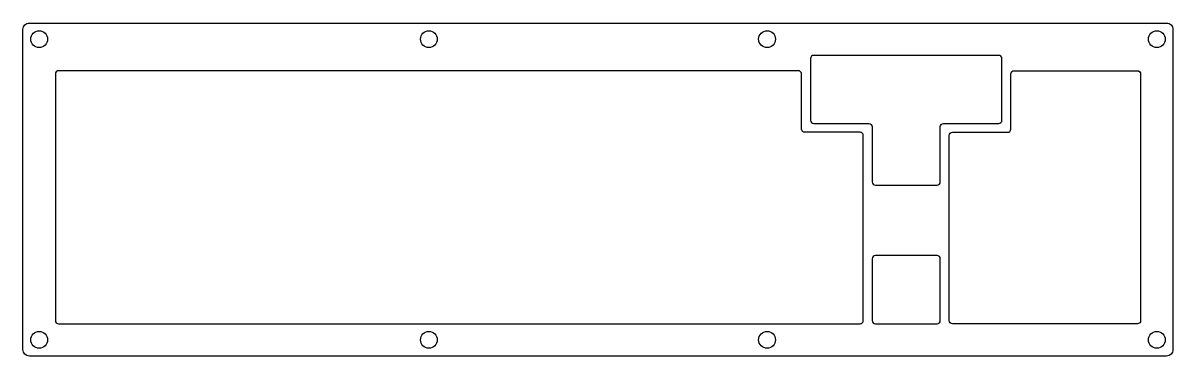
# Model space of a CAD drawing. Header units: millimetres. Extents: x -335 to 20, y 62 to 165.
import ezdxf

# ---------------------------------------------------------------- set-up
doc = ezdxf.new("R2010")
doc.units = ezdxf.units.MM
doc.layers.get('0').update_dxf_attribs({"linetype": 'CONTINUOUS'})

msp = doc.modelspace()

# ---------------------------------------------------------------- linework, layer by layer
for points in [[(17.89, 165.11, -0.414214), (19.89, 163.11), (19.89, 64.15, -0.414214), (17.89, 62.15), (-333.49, 62.15, -0.414214), (-335.49, 64.15), (-335.49, 163.11, -0.414214), (-333.49, 165.11)], [(-51.02, 134.06), (-33.97, 134.06, 0.414214), (-32.97, 135.06), (-32.97, 154.11, 0.414214), (-33.97, 155.11), (-91.12, 155.11, 0.414214), (-92.12, 154.11), (-92.12, 135.06, 0.414214), (-91.12, 134.06), (-74.07, 134.06, -0.414214), (-73.07, 133.06), (-73.07, 116.01, 0.414214), (-72.07, 115.01), (-53.02, 115.01, 0.414214), (-52.02, 116.01), (-52.02, 133.06, -0.414214)], [(-93.88, 131.31, -0.414214), (-94.88, 132.31), (-94.88, 149.35, 0.414214), (-95.88, 150.35), (-324.48, 150.35, 0.414214), (-325.48, 149.35), (-325.48, 73.15, 0.414214), (-324.48, 72.15), (-76.83, 72.15, 0.414214), (-75.83, 73.15), (-75.83, 130.31, 0.414214), (-76.83, 131.31)], [(9.89, 73.15, -0.414214), (8.89, 72.15), (-48.26, 72.15, -0.414214), (-49.26, 73.15), (-49.26, 130.31, -0.414214), (-48.26, 131.31), (-31.21, 131.31, 0.414214), (-30.21, 132.31), (-30.21, 149.35, -0.414214), (-29.21, 150.35), (8.89, 150.35, -0.414214), (9.89, 149.35)], [(-73.07, 92.2), (-73.07, 73.15, 0.414214), (-72.07, 72.15), (-53.02, 72.15, 0.414214), (-52.02, 73.15), (-52.02, 92.2, 0.414214), (-53.02, 93.2), (-72.07, 93.2, 0.414214)]]:
    msp.add_lwpolyline(points, format="xyb", close=True)
for centre in [(-330.49, 160.11), (-210.05, 160.11), (-105.55, 160.11), (14.89, 160.11), (-330.49, 67.15), (-210.05, 67.15), (-105.55, 67.15), (14.89, 67.15)]:
    msp.add_circle(centre, 2.6)

doc.saveas('drawing.dxf')
